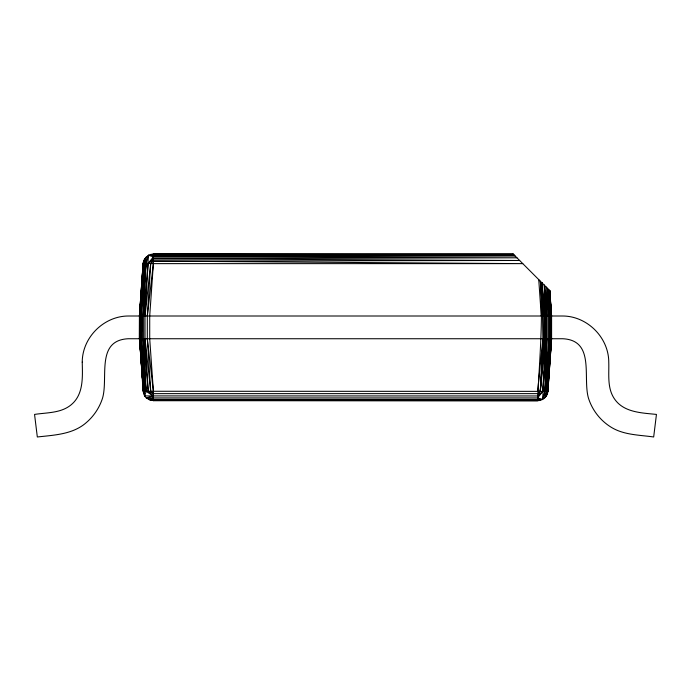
<?xml version="1.0" encoding="UTF-8"?>
<svg xmlns="http://www.w3.org/2000/svg" width="691" height="691" viewBox="0 0 691 691"><rect width="100%" height="100%" fill="white"/><g stroke="black" fill="none" stroke-linecap="round" stroke-linejoin="round"><path stroke-width="1.04" d="M547.928 391.106L542.763 391.365L537.624 395.96L144.644 395.908L143.547 393.559L140.351 338.737L140.929 316.003L146.103 263.34L148.418 255.29L514.121 254.97L153.376 254.348L513.318 254.176L153.376 254.02L148.418 255.29L144.678 258.78L140.929 316.003L140.921 338.737L144.644 395.908L146.293 397.912L150.802 400.391L537.624 400.72C542.893 400.745 547.592 396.366 547.928 391.106L551.591 338.737L551.591 316.003L549.82 290.678L513.171 254.02M139.962 343.004L139.902 316.003L144.462 263.375L146.328 256.802L142.424 316.003L142.424 338.737L146.103 391.4L144.644 395.908M547.436 393.637L551.314 338.737L551.314 316.003L549.233 290.09L550.468 316.003L550.468 338.737L546.538 391.365L544.672 397.938L546.961 338.737L546.961 316.003L544.335 285.184L544.715 338.737L540.284 391.27L537.624 395.96M537.624 397.938L542.763 391.365L545.614 338.737L545.614 316.003L544.335 285.184L546.676 316.003L546.676 338.737L542.582 399.45L148.392 399.433L153.376 397.938L537.624 397.938L542.582 399.45L544.897 391.4L549.613 338.737L549.621 316.003L548.455 289.313L550.468 316.003M549.621 316.003L547.35 288.199L548.576 316.003L548.576 338.737L544.897 391.4M546.961 338.737L542.763 391.365L143.426 391.27L139.409 338.737L139.53 316.003L143.158 263.547L144.678 258.78L143.426 263.47L139.53 316.003L139.53 338.737L143.547 393.559L144.462 391.365L141.102 338.737L140.929 316.003M153.376 397.938L146.293 397.912L153.376 395.96L148.237 391.365L145.015 338.737L145.015 316.003L148.418 255.29L153.376 256.802L516.946 257.795L153.376 258.78L148.237 263.375L143.072 263.634L139.409 316.003L139.409 338.737M551.591 338.737L547.842 391.192L546.322 395.96L549.613 338.737M153.376 395.96L146.103 391.4L143.633 338.737L143.633 316.003L146.103 263.34M143.633 338.737L148.237 391.365L153.376 393.637L537.624 393.637L540.284 391.27L542.901 338.737L541.969 282.826L544.715 316.003M142.545 279.553L142.717 276.34M143.132 268.834L143.374 264.541L143.046 268.834M546.322 395.96L547.574 391.27L550.468 338.737M142.424 316.003L141.102 338.737L146.103 391.4M153.376 393.637L150.716 391.27L147.321 338.737L147.321 316.003L150.716 263.47L153.376 258.78L519.632 260.481L153.376 261.103L150.716 263.47L145.015 316.003M140.61 302.088L140.109 309.585L140.601 303.142M140.817 298.875L141.318 291.386M141.456 289.244L142.666 271.036M142.804 268.903L143.158 263.547L144.678 258.78M143.426 263.47L139.902 316.003L139.91 338.737L143.426 391.27L139.53 338.737M540.284 391.27L543.791 338.737L543.791 316.003L541.969 282.826L544.473 316.003L544.473 338.737L540.284 391.27L545.614 338.737M548.291 380.542L548.645 375.187M549.008 369.823L549.293 365.539M549.656 360.175L549.941 355.891M550.373 349.456L550.589 346.234M547.842 391.192L550.952 346.226L550.356 353.74M140.912 298.849L141.292 293.494M141.595 289.201L141.975 283.846M142.286 279.553L142.666 274.197M153.376 254.02L153.376 263.634L149.714 316.003L149.714 338.737L153.376 391.106L153.376 400.72L537.624 400.72C539.291 360.892 543.368 321.108 540.336 281.194L542.901 316.003M547.574 391.27L551.314 338.737M139.409 316.003L143.158 263.547M548.291 381.622L548.766 375.187M549 371.965L549.483 365.539M549.716 362.317L550.2 355.891M143.633 316.003L148.237 263.375L153.376 256.802L515.166 256.024L153.376 255.29M537.624 391.106L542.901 338.737M147.321 316.003L153.376 263.634L522.776 263.634L153.376 261.103M143.072 263.634L143.564 261.103M150.819 254.348L513.508 254.357M153.376 400.391L540.181 400.391M150.802 400.391L537.624 400.391M153.376 254.348L491.137 254.634M148.237 263.375L153.376 263.634M148.392 399.433L153.376 400.633M147.321 338.737L153.376 391.106M145.015 338.737L150.716 391.27M548.576 316.003L545.95 286.808L546.961 316.003M144.462 391.365L140.351 338.737L139.902 316.003L139.988 338.737L143.426 391.27L139.712 338.737L139.53 316.003M549.665 294.496L549.993 298.797M550.399 304.178L550.805 309.551M551.288 316.003L549.682 290.54L551.591 316.003M551.47 316.003L549.708 290.565L550.235 299.039M538.747 279.596L541.286 316.003M550.364 305.249L550.658 309.551L550.382 306.329M140.169 346.2L140.653 353.671M140.791 355.805L143.063 391.011M550.364 301.164L550.891 309.646M142.545 375.187L142.717 378.4M143.072 384.835L143.365 390.199M549.665 296.646L549.777 298.797M82.238 362.144C82.531 376.906 83.801 394.492 71.035 404.891C60.791 413.287 46.919 412.492 34.55 414.419L37.323 436.98C54.2 435.071 72.935 434.458 86.375 422.546C93.924 416.068 99.564 407.526 102.57 398.042C108.504 377.424 95.66 340.369 128.215 338.737L562.785 338.737C595.34 340.369 582.496 377.424 588.43 398.042C592.144 409.918 600.116 420.283 610.645 426.908C623.455 435.097 639.158 434.898 653.677 436.98L656.45 414.419C641.421 412.847 623.178 412.518 614.04 398.249C607.087 387.478 609.151 374.263 608.762 362.144C608.728 337.389 587.03 315.856 562.275 316.003L128.725 316.003C103.97 315.856 82.272 337.389 82.238 362.144M139.902 312.798L139.686 316.003L139.919 312.79M548.006 384.835L547.643 390.199L548.049 384.835M551.47 338.737L551.098 344.083L551.47 338.737M549.924 298.797L549.708 295.575L549.898 298.797"/></g></svg>
